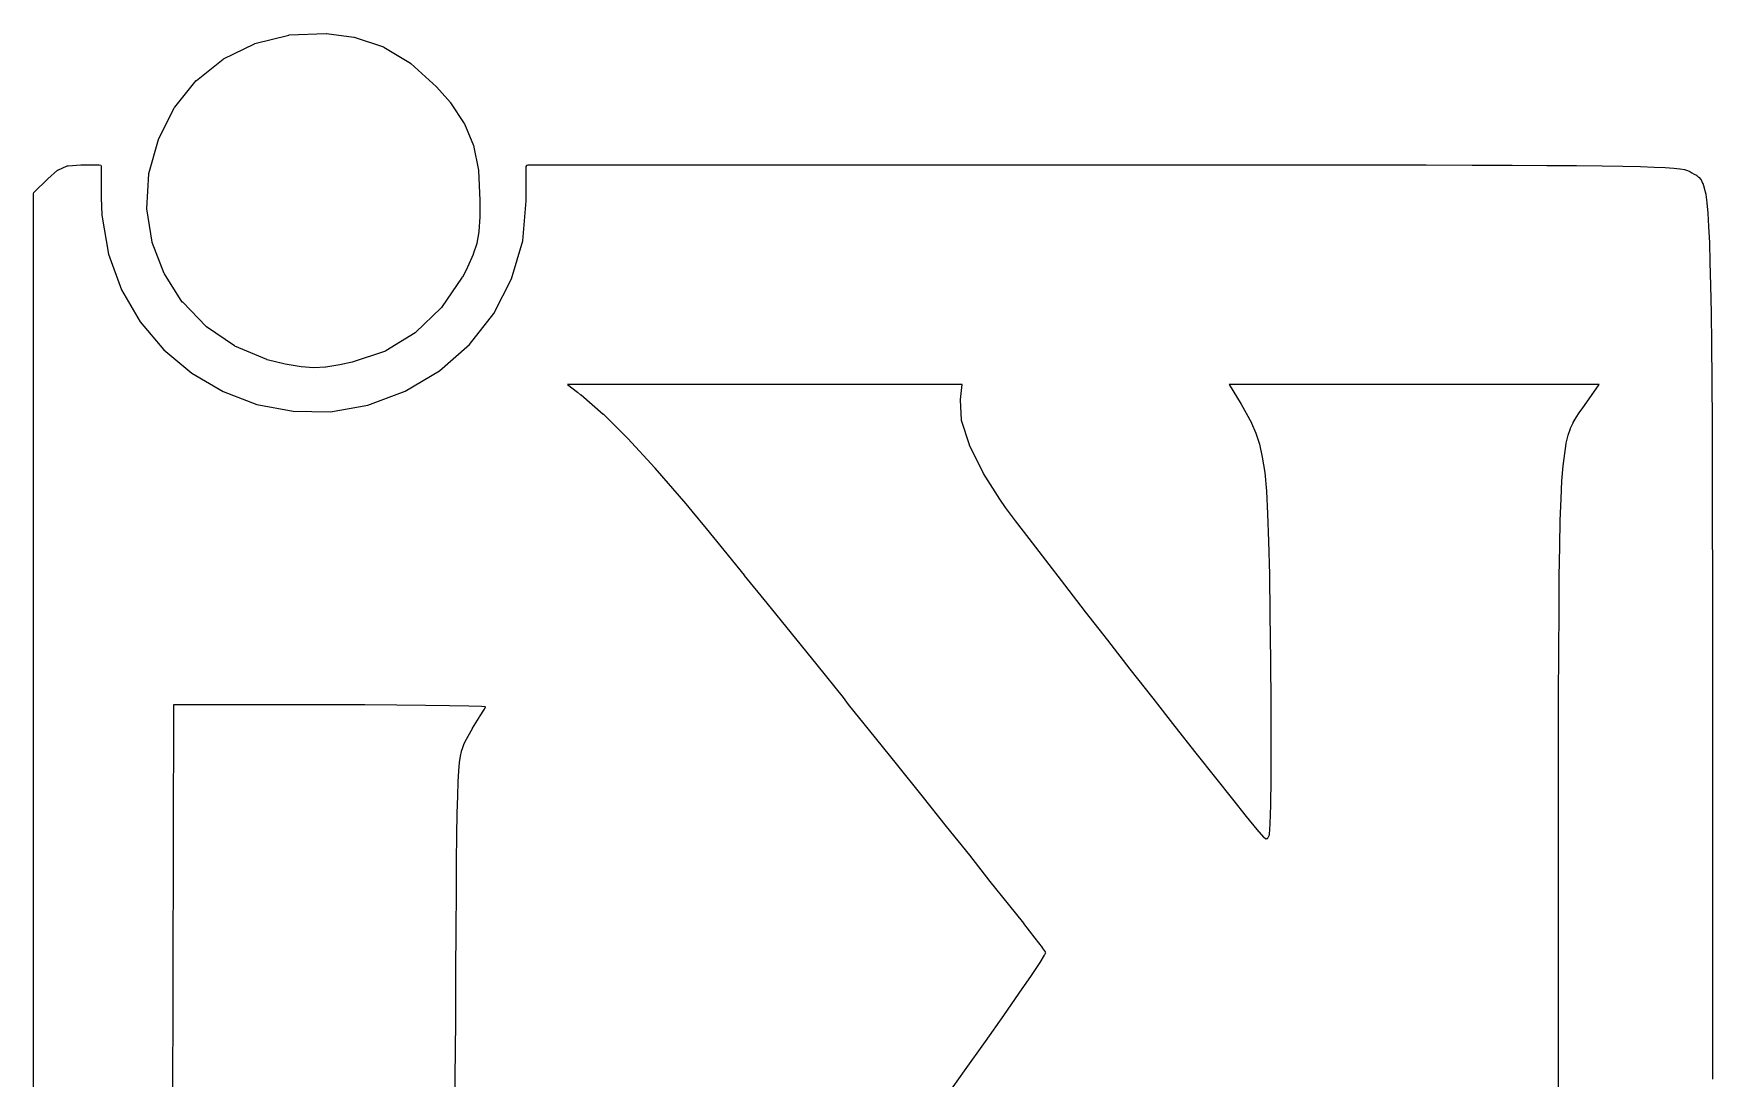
# Model space of a CAD drawing. Extents: x 68 to 230, y -98 to -51.
# Drawn here: x 115.553 to 120.282, y -94.963 to -92.018 of the extents above; entities that cross this region are included whole.
import ezdxf

# ---------------------------------------------------------------- set-up
doc = ezdxf.new("R2010")
doc.units = 0
doc.layers.add('BLACK', color=7, linetype='CONTINUOUS')

msp = doc.modelspace()

# ---------------------------------------------------------------- linework, layer by layer
at = {"layer": 'BLACK', "linetype": 'CONTINUOUS'}
for p, q in [((116.176, -92.046), (116.272, -92.0217)), ((116.272, -92.0218), (116.273, -92.0216)), ((116.272, -92.0217), (116.272, -92.0218)), ((116.273, -92.0216), (116.377, -92.0176)), ((116.377, -92.0177), (116.378, -92.0176)), ((116.377, -92.0176), (116.377, -92.0177)), ((116.378, -92.0176), (116.455, -92.0279)), ((116.088, -92.0892), (116.175, -92.0463)), ((116.175, -92.0463), (116.176, -92.046)), ((116.175, -92.0463), (116.175, -92.0463)), ((116.455, -92.0279), (116.456, -92.0281)), ((116.456, -92.0281), (116.456, -92.0281)), ((116.456, -92.0281), (116.539, -92.0553)), ((116.539, -92.0553), (116.539, -92.0557)), ((116.539, -92.0557), (116.54, -92.0558)), ((116.54, -92.0558), (116.615, -92.1012)), ((116.012, -92.1495), (116.087, -92.0897)), ((116.087, -92.0897), (116.088, -92.0896)), ((116.088, -92.0896), (116.088, -92.0892)), ((116.615, -92.1012), (116.615, -92.1016)), ((116.615, -92.1016), (116.616, -92.1018)), ((116.616, -92.1018), (116.688, -92.1676)), ((115.951, -92.2253), (116.011, -92.1503)), ((116.011, -92.1503), (116.012, -92.15)), ((116.012, -92.15), (116.012, -92.1495)), ((116.688, -92.1676), (116.688, -92.1679)), ((116.688, -92.1679), (116.688, -92.168)), ((116.688, -92.168), (116.727, -92.2123)), ((116.727, -92.2123), (116.727, -92.2126)), ((116.727, -92.2126), (116.727, -92.2128)), ((116.727, -92.2128), (116.766, -92.2712)), ((115.905, -92.315), (115.95, -92.2262)), ((115.95, -92.2259), (115.951, -92.2253)), ((115.95, -92.2262), (115.95, -92.2259)), ((116.766, -92.2712), (116.767, -92.2717)), ((116.767, -92.2717), (116.767, -92.272)), ((116.767, -92.272), (116.792, -92.3327)), ((115.878, -92.4122), (115.905, -92.3159)), ((115.905, -92.3155), (115.905, -92.315)), ((115.905, -92.3159), (115.905, -92.3155)), ((116.792, -92.3327), (116.792, -92.3332)), ((116.792, -92.3332), (116.792, -92.3336)), ((116.792, -92.3336), (116.806, -92.4029)), ((115.593, -92.4269), (115.62, -92.4031)), ((115.62, -92.4031), (115.621, -92.4029)), ((115.621, -92.4023), (115.648, -92.3905)), ((115.621, -92.4029), (115.621, -92.4023)), ((115.648, -92.3905), (115.649, -92.3905)), ((115.649, -92.3905), (115.65, -92.3901)), ((115.65, -92.3901), (115.686, -92.3873)), ((115.686, -92.3873), (115.686, -92.3873)), ((115.686, -92.3873), (115.687, -92.3873)), ((115.687, -92.3873), (115.738, -92.3873)), ((115.738, -92.3873), (115.742, -92.3887)), ((115.742, -92.3887), (115.743, -92.3923)), ((115.743, -92.3923), (115.743, -92.4801)), ((116.806, -92.4029), (116.806, -92.4033)), ((116.806, -92.4033), (116.806, -92.4036)), ((116.806, -92.4036), (116.81, -92.488)), ((116.941, -92.3923), (116.943, -92.3887)), ((116.941, -92.4888), (116.941, -92.3923)), ((116.943, -92.3887), (116.946, -92.3873)), ((116.946, -92.3873), (118.567, -92.3873)), ((118.567, -92.3873), (118.778, -92.3873)), ((118.778, -92.3873), (118.982, -92.3873)), ((118.778, -92.3873), (118.778, -92.3873)), ((118.982, -92.3873), (118.982, -92.3873)), ((118.982, -92.3873), (119.166, -92.3874)), ((119.166, -92.3874), (119.166, -92.3874)), ((119.166, -92.3874), (119.33, -92.3876)), ((119.33, -92.3876), (119.33, -92.3876)), ((119.33, -92.3876), (119.33, -92.3876)), ((119.33, -92.3876), (119.476, -92.3878)), ((119.476, -92.3878), (119.476, -92.3878)), ((119.476, -92.3878), (119.476, -92.3878)), ((119.476, -92.3878), (119.605, -92.3882)), ((119.605, -92.3882), (119.605, -92.3882)), ((119.605, -92.3882), (119.605, -92.3882)), ((119.605, -92.3882), (119.718, -92.3886)), ((119.718, -92.3886), (119.718, -92.3886)), ((119.718, -92.3886), (119.718, -92.3886)), ((119.718, -92.3886), (119.816, -92.3891)), ((119.816, -92.3891), (119.816, -92.3891)), ((119.816, -92.3891), (119.816, -92.3891)), ((119.816, -92.3891), (119.899, -92.3898)), ((119.899, -92.3898), (119.899, -92.3898)), ((119.899, -92.3898), (119.899, -92.3898)), ((119.899, -92.3898), (119.971, -92.3906)), ((119.971, -92.3906), (119.971, -92.3906)), ((119.971, -92.3906), (119.971, -92.3906)), ((119.971, -92.3906), (120.03, -92.3915)), ((120.03, -92.3915), (120.03, -92.3915)), ((120.03, -92.3915), (120.03, -92.3915)), ((120.03, -92.3915), (120.079, -92.3926)), ((120.079, -92.3926), (120.079, -92.3926)), ((120.079, -92.3926), (120.079, -92.3926)), ((120.079, -92.3926), (120.118, -92.3939)), ((120.118, -92.3939), (120.118, -92.3939)), ((120.118, -92.3939), (120.118, -92.3939)), ((120.118, -92.3939), (120.149, -92.3954)), ((120.149, -92.3954), (120.149, -92.3954)), ((120.149, -92.3954), (120.149, -92.3954)), ((120.149, -92.3954), (120.173, -92.397)), ((120.173, -92.397), (120.173, -92.3971)), ((120.173, -92.3971), (120.173, -92.397)), ((120.173, -92.397), (120.19, -92.3989)), ((120.19, -92.3989), (120.191, -92.399)), ((120.191, -92.399), (120.191, -92.3989)), ((120.191, -92.3989), (120.203, -92.401)), ((120.203, -92.401), (120.203, -92.4012)), ((120.203, -92.4012), (120.203, -92.4012)), ((120.203, -92.4012), (120.212, -92.4035)), ((120.212, -92.4035), (120.212, -92.4038)), ((120.212, -92.4038), (120.212, -92.4038)), ((120.212, -92.4038), (120.218, -92.4064)), ((115.554, -92.4655), (115.593, -92.4271)), ((115.593, -92.427), (115.593, -92.4269)), ((115.593, -92.4271), (115.593, -92.427)), ((115.872, -92.5105), (115.878, -92.4132)), ((115.878, -92.4127), (115.878, -92.4122)), ((115.878, -92.4132), (115.878, -92.4127)), ((120.218, -92.4064), (120.218, -92.4065)), ((120.218, -92.4065), (120.218, -92.4066)), ((120.218, -92.4066), (120.224, -92.4101)), ((120.224, -92.4101), (120.231, -92.4135)), ((120.231, -92.4135), (120.231, -92.4136)), ((120.231, -92.4136), (120.231, -92.4136)), ((120.231, -92.4136), (120.237, -92.4171)), ((120.237, -92.4171), (120.237, -92.4174)), ((120.237, -92.4174), (120.238, -92.4176)), ((120.238, -92.4176), (120.243, -92.422)), ((120.243, -92.422), (120.243, -92.4225)), ((120.243, -92.4225), (120.244, -92.4228)), ((120.244, -92.4228), (120.249, -92.4291)), ((120.249, -92.4291), (120.249, -92.4296)), ((120.249, -92.4296), (120.25, -92.4299)), ((120.25, -92.4299), (120.254, -92.439)), ((120.254, -92.439), (120.254, -92.4394)), ((120.254, -92.4394), (120.255, -92.4398)), ((120.255, -92.4398), (120.259, -92.4526)), ((115.553, -92.469), (115.554, -92.4655)), ((115.553, -94.6606), (115.553, -92.469)), ((115.553, -92.469), (115.553, -92.469)), ((115.743, -92.4801), (115.745, -92.5296)), ((116.81, -92.488), (116.81, -92.4881)), ((116.81, -92.4881), (116.81, -92.4883)), ((116.81, -92.4883), (116.81, -92.5343)), ((116.931, -92.602), (116.941, -92.4888)), ((120.259, -92.4526), (120.259, -92.4529)), ((120.259, -92.4529), (120.259, -92.4531)), ((120.259, -92.4531), (120.263, -92.4706)), ((120.263, -92.4706), (120.263, -92.4708)), ((120.263, -92.4708), (120.263, -92.471)), ((120.263, -92.471), (120.266, -92.4941)), ((120.266, -92.4941), (120.266, -92.4942)), ((120.266, -92.4942), (120.266, -92.4943)), ((120.266, -92.4943), (120.269, -92.5241)), ((115.745, -92.5296), (115.764, -92.6392)), ((115.872, -92.511), (115.872, -92.5105)), ((115.872, -92.5116), (115.872, -92.511)), ((115.887, -92.6054), (115.872, -92.5116)), ((116.81, -92.5346), (116.807, -92.5757)), ((116.81, -92.5343), (116.81, -92.5345)), ((116.81, -92.5345), (116.81, -92.5346)), ((120.269, -92.5241), (120.269, -92.5241)), ((120.269, -92.5241), (120.269, -92.5242)), ((120.269, -92.5242), (120.271, -92.5614)), ((116.807, -92.5763), (116.802, -92.6084)), ((116.807, -92.5757), (116.807, -92.576)), ((116.807, -92.576), (116.807, -92.5763)), ((120.271, -92.5614), (120.271, -92.5615)), ((120.271, -92.5615), (120.271, -92.5615)), ((120.271, -92.5615), (120.274, -92.6072)), ((115.764, -92.6392), (115.801, -92.7399)), ((115.887, -92.6059), (115.887, -92.6054)), ((115.887, -92.6064), (115.887, -92.6059)), ((115.921, -92.6943), (115.887, -92.6064)), ((116.791, -92.6402), (116.775, -92.6765)), ((116.802, -92.6092), (116.791, -92.6397)), ((116.791, -92.6397), (116.791, -92.6399)), ((116.791, -92.6399), (116.791, -92.6402)), ((116.802, -92.6084), (116.802, -92.6088)), ((116.802, -92.6088), (116.802, -92.6092)), ((116.899, -92.7087), (116.931, -92.602)), ((120.274, -92.6072), (120.274, -92.6072)), ((120.274, -92.6072), (120.274, -92.6073)), ((120.274, -92.6073), (120.275, -92.6624)), ((116.775, -92.6768), (116.761, -92.704)), ((116.775, -92.6765), (116.775, -92.6766)), ((116.775, -92.6766), (116.775, -92.6768)), ((120.275, -92.6624), (120.275, -92.6624)), ((120.275, -92.6624), (120.275, -92.6624)), ((120.275, -92.6624), (120.277, -92.7278)), ((115.922, -92.6947), (115.921, -92.6943)), ((115.922, -92.6952), (115.922, -92.6947)), ((115.972, -92.7745), (115.922, -92.6952)), ((116.76, -92.7045), (116.702, -92.7902)), ((116.761, -92.704), (116.76, -92.7042)), ((116.76, -92.7042), (116.76, -92.7045)), ((116.849, -92.8069), (116.899, -92.7087)), ((120.277, -92.7278), (120.277, -92.7278)), ((120.277, -92.7278), (120.277, -92.7279)), ((120.277, -92.7279), (120.278, -92.8046)), ((115.801, -92.7399), (115.853, -92.8303)), ((115.973, -92.7748), (115.972, -92.7745)), ((115.973, -92.7752), (115.973, -92.7748)), ((116.039, -92.8433), (115.973, -92.7752)), ((116.701, -92.791), (116.629, -92.8602)), ((116.702, -92.7902), (116.701, -92.7905)), ((116.701, -92.7905), (116.701, -92.791)), ((116.781, -92.8942), (116.849, -92.8069)), ((120.278, -92.8046), (120.278, -92.8046)), ((120.278, -92.8046), (120.278, -92.8046)), ((120.278, -92.8046), (120.279, -92.8935)), ((115.853, -92.8303), (115.92, -92.9091)), ((116.039, -92.8435), (116.039, -92.8433)), ((116.04, -92.844), (116.039, -92.8435)), ((116.119, -92.8982), (116.04, -92.844)), ((116.628, -92.8609), (116.545, -92.912)), ((116.629, -92.8604), (116.628, -92.8609)), ((116.629, -92.8602), (116.629, -92.8604)), ((115.92, -92.9091), (115.999, -92.9751)), ((116.119, -92.8983), (116.119, -92.8982)), ((116.12, -92.8987), (116.119, -92.8983)), ((116.21, -92.9366), (116.12, -92.8987)), ((116.544, -92.9125), (116.45, -92.944)), ((116.545, -92.912), (116.544, -92.9121)), ((116.544, -92.9121), (116.544, -92.9125)), ((116.696, -92.9685), (116.781, -92.8942)), ((120.279, -92.8935), (120.279, -92.8935)), ((120.279, -92.8935), (120.279, -92.8935)), ((120.279, -92.8935), (120.28, -92.9956)), ((116.211, -92.9369), (116.21, -92.9366)), ((116.21, -92.9366), (116.21, -92.9366)), ((116.262, -92.9493), (116.211, -92.9369)), ((116.262, -92.9494), (116.262, -92.9493)), ((116.262, -92.9493), (116.262, -92.9493)), ((116.307, -92.9569), (116.262, -92.9494)), ((116.307, -92.9569), (116.307, -92.9568)), ((116.307, -92.9568), (116.307, -92.9569)), ((116.342, -92.9599), (116.307, -92.9569)), ((116.375, -92.9581), (116.342, -92.9599)), ((116.342, -92.9599), (116.342, -92.9598)), ((116.342, -92.9598), (116.342, -92.9599)), ((116.376, -92.958), (116.375, -92.9581)), ((116.416, -92.9512), (116.376, -92.958)), ((116.376, -92.958), (116.376, -92.958)), ((116.45, -92.9441), (116.416, -92.9511)), ((116.416, -92.9511), (116.416, -92.9511)), ((116.416, -92.9511), (116.416, -92.9512)), ((116.45, -92.944), (116.45, -92.944)), ((116.45, -92.944), (116.45, -92.9441)), ((116.6, -93.0259), (116.696, -92.9685)), ((115.999, -92.9751), (116.087, -93.0269)), ((118.169, -93.0069), (117.057, -93.0071)), ((117.057, -93.0071), (117.085, -93.0288)), ((118.164, -93.0493), (118.169, -93.0069)), ((119.963, -93.0069), (118.921, -93.0069)), ((118.921, -93.0069), (118.955, -93.0624)), ((119.928, -93.0568), (119.963, -93.0069)), ((120.28, -92.9956), (120.28, -92.9956)), ((120.28, -92.9956), (120.28, -92.9956)), ((120.28, -92.9956), (120.28, -93.0018)), ((120.28, -93.0018), (120.281, -93.1118)), ((116.087, -93.0269), (116.182, -93.0631)), ((116.182, -93.0631), (116.284, -93.0824)), ((116.389, -93.0836), (116.495, -93.0652)), ((116.495, -93.0652), (116.6, -93.0259)), ((117.085, -93.0288), (117.085, -93.0288)), ((117.085, -93.0288), (117.085, -93.0288)), ((117.085, -93.0288), (117.094, -93.0362)), ((117.094, -93.0362), (117.094, -93.0363)), ((117.094, -93.0363), (117.095, -93.0363)), ((117.095, -93.0363), (117.157, -93.0907)), ((118.164, -93.0497), (118.164, -93.0493)), ((118.164, -93.0501), (118.164, -93.0497)), ((118.167, -93.1075), (118.164, -93.0501)), ((118.955, -93.0624), (118.955, -93.0624)), ((118.955, -93.0624), (118.955, -93.0624)), ((118.955, -93.0624), (118.969, -93.0875)), ((119.917, -93.0726), (119.928, -93.0568)), ((116.284, -93.0824), (116.389, -93.0836)), ((117.157, -93.0907), (117.158, -93.0908)), ((117.158, -93.0908), (117.158, -93.0909)), ((117.158, -93.0909), (117.227, -93.1587)), ((118.167, -93.1081), (118.167, -93.1075)), ((118.167, -93.1087), (118.167, -93.1081)), ((118.189, -93.177), (118.167, -93.1087)), ((118.969, -93.0875), (118.969, -93.0876)), ((118.969, -93.0876), (118.969, -93.0877)), ((118.969, -93.0877), (118.984, -93.1153)), ((119.89, -93.1142), (119.898, -93.1003)), ((119.898, -93.1), (119.907, -93.0866)), ((119.898, -93.1002), (119.898, -93.1)), ((119.898, -93.1003), (119.898, -93.1002)), ((119.907, -93.0865), (119.917, -93.0726)), ((119.907, -93.0866), (119.907, -93.0865)), ((119.907, -93.0866), (119.907, -93.0866)), ((120.281, -93.1118), (120.281, -93.1118)), ((120.281, -93.1118), (120.281, -93.1118)), ((120.281, -93.1118), (120.281, -93.243)), ((117.227, -93.1587), (117.227, -93.1588)), ((117.227, -93.1588), (117.227, -93.1589)), ((117.227, -93.1589), (117.303, -93.2421)), ((118.984, -93.1153), (118.984, -93.1155)), ((118.984, -93.1155), (118.984, -93.1156)), ((118.984, -93.1156), (118.996, -93.1437)), ((118.996, -93.1437), (118.996, -93.144)), ((118.996, -93.144), (118.996, -93.1442)), ((118.996, -93.1442), (119.006, -93.175)), ((119.87, -93.1725), (119.876, -93.1498)), ((119.876, -93.1494), (119.882, -93.1308)), ((119.876, -93.1496), (119.876, -93.1494)), ((119.876, -93.1498), (119.876, -93.1496)), ((119.882, -93.1303), (119.89, -93.1146)), ((119.882, -93.1306), (119.882, -93.1303)), ((119.882, -93.1308), (119.882, -93.1306)), ((119.89, -93.1144), (119.89, -93.1142)), ((119.89, -93.1146), (119.89, -93.1144)), ((118.189, -93.1773), (118.189, -93.177)), ((118.189, -93.1777), (118.189, -93.1773)), ((118.229, -93.2575), (118.189, -93.1777)), ((119.006, -93.175), (119.006, -93.1753)), ((119.006, -93.1753), (119.006, -93.1755)), ((119.006, -93.1755), (119.014, -93.2113)), ((119.862, -93.2357), (119.866, -93.2012)), ((119.866, -93.2009), (119.87, -93.1729)), ((119.866, -93.201), (119.866, -93.2009)), ((119.866, -93.2012), (119.866, -93.201)), ((119.87, -93.1727), (119.87, -93.1725)), ((119.87, -93.1729), (119.87, -93.1727)), ((117.303, -93.2421), (117.303, -93.2422)), ((117.303, -93.2422), (117.303, -93.2423)), ((117.303, -93.2423), (117.39, -93.3429)), ((119.014, -93.2113), (119.014, -93.2115)), ((119.014, -93.2115), (119.014, -93.2116)), ((119.014, -93.2116), (119.021, -93.2546)), ((119.021, -93.2546), (119.021, -93.2547)), ((119.021, -93.2547), (119.021, -93.2548)), ((119.021, -93.2548), (119.026, -93.3071)), ((119.858, -93.2781), (119.862, -93.2359)), ((119.862, -93.2358), (119.862, -93.2357)), ((119.862, -93.2359), (119.862, -93.2358)), ((120.281, -93.243), (120.281, -93.243)), ((120.281, -93.243), (120.281, -93.243)), ((120.281, -93.243), (120.281, -93.3902)), ((118.229, -93.2576), (118.229, -93.2575)), ((118.229, -93.2579), (118.229, -93.2576)), ((118.275, -93.3301), (118.229, -93.2579)), ((119.856, -93.3293), (119.858, -93.2782)), ((119.858, -93.2782), (119.858, -93.2781)), ((119.858, -93.2782), (119.858, -93.2782)), ((117.39, -93.3429), (117.39, -93.343)), ((117.39, -93.343), (117.39, -93.343)), ((117.39, -93.343), (117.407, -93.3637)), ((118.275, -93.3302), (118.275, -93.3301)), ((118.275, -93.3304), (118.275, -93.3302)), ((118.291, -93.3531), (118.275, -93.3304)), ((119.026, -93.3071), (119.026, -93.3072)), ((119.026, -93.3072), (119.026, -93.3073)), ((119.026, -93.3073), (119.029, -93.3711)), ((119.853, -93.3906), (119.856, -93.3294)), ((119.856, -93.3294), (119.856, -93.3293)), ((119.856, -93.3294), (119.856, -93.3294)), ((117.407, -93.3637), (117.407, -93.3637)), ((117.407, -93.3637), (117.407, -93.3637)), ((117.407, -93.3637), (117.448, -93.4132)), ((118.319, -93.3907), (118.291, -93.3531)), ((118.291, -93.3531), (118.291, -93.3531)), ((118.291, -93.3531), (118.291, -93.3531)), ((118.357, -93.441), (118.319, -93.3907)), ((118.319, -93.3907), (118.319, -93.3907)), ((118.319, -93.3907), (118.319, -93.3907)), ((119.029, -93.3711), (119.029, -93.3712)), ((119.029, -93.3712), (119.029, -93.3712)), ((119.029, -93.3712), (119.032, -93.4489)), ((119.852, -93.463), (119.853, -93.3906)), ((119.853, -93.3906), (119.853, -93.3906)), ((119.853, -93.3906), (119.853, -93.3906)), ((120.281, -93.3902), (120.281, -93.3902)), ((120.281, -93.3902), (120.281, -93.3902)), ((120.281, -93.3902), (120.282, -93.5543)), ((117.448, -93.4132), (117.448, -93.4132)), ((117.448, -93.4132), (117.448, -93.4132)), ((117.448, -93.4132), (117.497, -93.4742)), ((118.357, -93.4411), (118.357, -93.441)), ((118.404, -93.502), (118.357, -93.4411)), ((118.357, -93.4411), (118.357, -93.4411)), ((117.497, -93.4742), (117.497, -93.4742)), ((117.497, -93.4742), (117.497, -93.4742)), ((117.497, -93.4742), (117.555, -93.5447)), ((119.032, -93.4489), (119.032, -93.4489)), ((119.032, -93.4489), (119.032, -93.4489)), ((119.032, -93.4489), (119.034, -93.5425)), ((119.85, -93.5479), (119.852, -93.4631)), ((119.852, -93.4631), (119.852, -93.463)), ((119.852, -93.463), (119.852, -93.463)), ((118.458, -93.5715), (118.404, -93.502)), ((118.404, -93.502), (118.404, -93.502)), ((118.404, -93.502), (118.404, -93.502)), ((117.555, -93.5447), (117.555, -93.5447)), ((117.555, -93.5447), (117.555, -93.5448)), ((117.555, -93.5448), (117.618, -93.6233)), ((118.516, -93.6473), (118.458, -93.5715)), ((118.458, -93.5715), (118.458, -93.5715)), ((118.458, -93.5715), (118.458, -93.5715)), ((119.034, -93.5425), (119.034, -93.5425)), ((119.034, -93.5425), (119.034, -93.5425)), ((119.034, -93.5425), (119.035, -93.6543)), ((119.85, -93.6464), (119.85, -93.5479)), ((119.85, -93.5479), (119.85, -93.5479)), ((119.85, -93.5479), (119.85, -93.5479)), ((120.282, -93.5543), (120.282, -93.5543)), ((120.282, -93.5543), (120.282, -93.5543)), ((120.282, -93.5543), (120.282, -93.7363)), ((117.618, -93.6233), (117.618, -93.6233)), ((117.618, -93.6233), (117.618, -93.6233)), ((117.618, -93.6233), (117.687, -93.7081)), ((118.579, -93.7272), (118.516, -93.6473)), ((118.516, -93.6473), (118.516, -93.6473)), ((118.516, -93.6473), (118.516, -93.6473)), ((119.035, -93.6543), (119.035, -93.6543)), ((119.035, -93.6543), (119.035, -93.6543)), ((119.035, -93.6543), (119.037, -93.7864)), ((119.849, -93.7596), (119.85, -93.6464)), ((119.85, -93.6464), (119.85, -93.6464)), ((119.85, -93.6464), (119.85, -93.6464)), ((117.687, -93.7081), (117.687, -93.7081)), ((117.687, -93.7081), (117.687, -93.7081)), ((117.687, -93.7081), (117.759, -93.7974)), ((118.579, -93.7273), (118.579, -93.7272)), ((118.579, -93.7272), (118.579, -93.7272)), ((118.642, -93.8093), (118.579, -93.7273)), ((119.848, -93.8889), (119.849, -93.7597)), ((119.849, -93.7597), (119.849, -93.7596)), ((119.849, -93.7597), (119.849, -93.7597)), ((120.282, -93.7363), (120.282, -93.7364)), ((120.282, -93.7364), (120.282, -93.9372)), ((117.759, -93.7974), (117.759, -93.7974)), ((117.759, -93.7974), (117.759, -93.7974)), ((117.759, -93.7974), (117.833, -93.8896)), ((118.707, -93.8913), (118.642, -93.8093)), ((118.642, -93.8093), (118.642, -93.8093)), ((118.642, -93.8093), (118.642, -93.8093)), ((119.037, -93.7864), (119.037, -93.7864)), ((119.037, -93.7864), (119.037, -93.7864)), ((119.037, -93.7864), (119.038, -93.9064)), ((115.947, -93.91), (115.944, -95.0819)), ((116.388, -93.91), (115.947, -93.91)), ((116.486, -93.9101), (116.388, -93.91)), ((116.576, -93.9106), (116.486, -93.9101)), ((116.657, -93.9113), (116.576, -93.9106)), ((116.725, -93.9123), (116.657, -93.9113)), ((116.657, -93.9113), (116.657, -93.9113)), ((116.779, -93.9135), (116.725, -93.9123)), ((116.725, -93.9123), (116.725, -93.9123)), ((116.815, -93.9148), (116.779, -93.9135)), ((116.826, -93.9157), (116.815, -93.9148)), ((116.823, -93.9223), (116.826, -93.9157)), ((117.833, -93.8896), (117.833, -93.8896)), ((117.833, -93.8896), (117.833, -93.8896)), ((117.833, -93.8896), (117.848, -93.9086)), ((117.848, -93.9086), (117.908, -93.9829)), ((118.769, -93.971), (118.707, -93.8913)), ((118.707, -93.8913), (118.707, -93.8913)), ((118.707, -93.8913), (118.707, -93.8913)), ((119.038, -93.9064), (119.038, -93.9064)), ((119.038, -93.9064), (119.038, -93.9064)), ((119.038, -93.9064), (119.038, -94.023)), ((119.848, -94.0353), (119.848, -93.8889)), ((119.848, -93.8889), (119.848, -93.8889)), ((119.848, -93.8889), (119.848, -93.8889)), ((116.789, -93.9759), (116.808, -93.9457)), ((116.808, -93.9455), (116.809, -93.9441)), ((116.808, -93.9457), (116.808, -93.9455)), ((116.808, -93.9457), (116.808, -93.9457)), ((116.809, -93.9441), (116.823, -93.9223)), ((120.282, -93.9372), (120.282, -93.9372)), ((120.282, -93.9372), (120.282, -94.1577)), ((116.769, -94.013), (116.789, -93.9762)), ((116.789, -93.9761), (116.789, -93.9759)), ((116.789, -93.9762), (116.789, -93.9761)), ((117.908, -93.9829), (117.908, -93.9829)), ((117.908, -93.9829), (117.908, -93.9829)), ((117.908, -93.9829), (117.983, -94.0757)), ((118.828, -94.0464), (118.769, -93.971)), ((118.769, -93.971), (118.769, -93.971)), ((118.769, -93.971), (118.769, -93.971)), ((116.753, -94.0723), (116.756, -94.0546)), ((116.756, -94.0542), (116.758, -94.041)), ((116.756, -94.0544), (116.756, -94.0542)), ((116.756, -94.0546), (116.756, -94.0544)), ((116.758, -94.0406), (116.762, -94.0305)), ((116.758, -94.0408), (116.758, -94.0406)), ((116.758, -94.041), (116.758, -94.0408)), ((116.762, -94.03), (116.765, -94.0216)), ((116.762, -94.0303), (116.762, -94.03)), ((116.762, -94.0305), (116.762, -94.0303)), ((116.765, -94.0213), (116.769, -94.0132)), ((116.765, -94.0215), (116.765, -94.0213)), ((116.765, -94.0216), (116.765, -94.0215)), ((116.769, -94.0131), (116.769, -94.013)), ((116.769, -94.0132), (116.769, -94.0131)), ((118.883, -94.1153), (118.828, -94.0464)), ((118.828, -94.0464), (118.828, -94.0464)), ((118.828, -94.0464), (118.828, -94.0464)), ((119.038, -94.023), (119.038, -94.0231)), ((119.038, -94.0231), (119.038, -94.0231)), ((119.038, -94.0231), (119.038, -94.1185)), ((119.848, -94.0353), (119.848, -94.0353)), ((119.848, -94.0353), (119.848, -94.0353)), ((119.848, -94.2001), (119.848, -94.0353)), ((116.749, -94.127), (116.751, -94.0962)), ((116.751, -94.096), (116.753, -94.0725)), ((116.751, -94.0961), (116.751, -94.096)), ((116.751, -94.0962), (116.751, -94.0961)), ((116.753, -94.0724), (116.753, -94.0723)), ((116.753, -94.0725), (116.753, -94.0724)), ((117.983, -94.0757), (117.983, -94.0757)), ((117.983, -94.0757), (117.983, -94.0757)), ((117.983, -94.0757), (118.055, -94.1663)), ((116.748, -94.1666), (116.749, -94.1271)), ((116.749, -94.1271), (116.749, -94.127)), ((116.749, -94.1271), (116.749, -94.1271)), ((118.931, -94.1756), (118.883, -94.1153)), ((118.883, -94.1153), (118.883, -94.1153)), ((118.883, -94.1153), (118.883, -94.1153)), ((119.038, -94.1186), (119.037, -94.1926)), ((119.038, -94.1185), (119.038, -94.1186)), ((119.038, -94.1186), (119.038, -94.1186)), ((116.746, -94.2161), (116.748, -94.1666)), ((116.748, -94.1666), (116.748, -94.1666)), ((116.748, -94.1666), (116.748, -94.1666)), ((118.055, -94.1663), (118.055, -94.1663)), ((118.055, -94.1663), (118.055, -94.1663)), ((118.055, -94.1663), (118.124, -94.2529)), ((118.97, -94.225), (118.931, -94.1756)), ((118.931, -94.1756), (118.931, -94.1756)), ((118.931, -94.1756), (118.931, -94.1756)), ((119.037, -94.1927), (119.035, -94.245)), ((119.037, -94.1926), (119.037, -94.1927)), ((119.037, -94.1927), (119.037, -94.1927)), ((119.848, -94.3844), (119.848, -94.2001)), ((119.848, -94.2001), (119.848, -94.2001)), ((120.282, -94.1577), (120.282, -94.1577)), ((120.282, -94.1577), (120.282, -94.399)), ((116.745, -94.2771), (116.746, -94.2162)), ((116.746, -94.2162), (116.746, -94.2161)), ((116.746, -94.2162), (116.746, -94.2162)), ((119, -94.2616), (118.97, -94.225)), ((118.97, -94.225), (118.97, -94.225)), ((118.97, -94.225), (118.97, -94.225)), ((119.035, -94.2452), (119.033, -94.2755)), ((119.035, -94.245), (119.035, -94.2451)), ((119.035, -94.2451), (119.035, -94.2452)), ((116.744, -94.3509), (116.745, -94.2772)), ((116.745, -94.2772), (116.745, -94.2771)), ((116.745, -94.2771), (116.745, -94.2771)), ((118.124, -94.2529), (118.124, -94.2529)), ((118.124, -94.2529), (118.124, -94.2529)), ((118.124, -94.2529), (118.189, -94.3338)), ((119.018, -94.2831), (119, -94.2616)), ((119, -94.2616), (119, -94.2616)), ((119, -94.2616), (119, -94.2616)), ((119.018, -94.2833), (119.018, -94.2831)), ((119.018, -94.2831), (119.018, -94.2831)), ((119.022, -94.2866), (119.018, -94.2833)), ((119.023, -94.2871), (119.022, -94.2866)), ((119.024, -94.2879), (119.023, -94.2871)), ((119.025, -94.2882), (119.024, -94.2878)), ((119.024, -94.2878), (119.024, -94.2879)), ((119.026, -94.2877), (119.025, -94.2882)), ((119.027, -94.2877), (119.026, -94.2877)), ((119.028, -94.2871), (119.027, -94.2877)), ((119.029, -94.2868), (119.028, -94.2871)), ((119.03, -94.2848), (119.029, -94.2857)), ((119.029, -94.2857), (119.029, -94.2868)), ((119.033, -94.2768), (119.03, -94.2848)), ((119.033, -94.2755), (119.033, -94.2761)), ((119.033, -94.2761), (119.033, -94.2768)), ((118.189, -94.3338), (118.189, -94.3338)), ((118.189, -94.3338), (118.189, -94.3338)), ((118.189, -94.3338), (118.247, -94.4074)), ((116.744, -94.351), (116.744, -94.3509)), ((116.744, -94.439), (116.744, -94.351)), ((116.744, -94.351), (116.744, -94.351)), ((119.848, -94.5895), (119.848, -94.3844)), ((119.848, -94.3844), (119.848, -94.3844)), ((118.247, -94.4074), (118.247, -94.4074)), ((118.247, -94.4074), (118.247, -94.4074)), ((118.247, -94.4074), (118.298, -94.4719)), ((120.282, -94.399), (120.282, -94.399)), ((120.282, -94.399), (120.282, -94.6619)), ((116.743, -94.5426), (116.744, -94.439)), ((116.744, -94.439), (116.744, -94.439)), ((116.744, -94.439), (116.744, -94.439)), ((118.298, -94.4719), (118.298, -94.4719)), ((118.298, -94.4719), (118.298, -94.4719)), ((118.298, -94.4719), (118.341, -94.5257)), ((118.341, -94.5257), (118.341, -94.5257)), ((118.341, -94.5257), (118.341, -94.5258)), ((118.341, -94.5258), (118.373, -94.5671)), ((116.742, -94.6633), (116.743, -94.5426)), ((116.743, -94.5426), (116.743, -94.5426)), ((116.743, -94.5426), (116.743, -94.5426)), ((118.373, -94.5671), (118.373, -94.5671)), ((118.373, -94.5671), (118.373, -94.5671)), ((118.373, -94.5671), (118.394, -94.5943)), ((118.4, -94.6154), (118.387, -94.636)), ((118.394, -94.5943), (118.394, -94.5944)), ((118.394, -94.5944), (118.394, -94.5945)), ((118.394, -94.5945), (118.402, -94.6058)), ((118.401, -94.6147), (118.4, -94.615)), ((118.4, -94.615), (118.4, -94.6154)), ((118.402, -94.6106), (118.401, -94.6147)), ((118.402, -94.6058), (118.402, -94.6064)), ((118.402, -94.6064), (118.403, -94.6068)), ((118.403, -94.6068), (118.402, -94.6082)), ((118.402, -94.6082), (118.403, -94.6095)), ((118.403, -94.6095), (118.402, -94.61)), ((118.402, -94.61), (118.402, -94.6106)), ((119.848, -94.7121), (119.848, -94.5895)), ((119.848, -94.5895), (119.848, -94.5895)), ((115.553, -94.9227), (115.553, -94.6606)), ((116.742, -94.8024), (116.742, -94.6633)), ((116.742, -94.6633), (116.742, -94.6633)), ((116.742, -94.6633), (116.742, -94.6633)), ((118.363, -94.6724), (118.328, -94.7227)), ((118.387, -94.6361), (118.363, -94.6723)), ((118.363, -94.6723), (118.363, -94.6724)), ((118.363, -94.6724), (118.363, -94.6724)), ((118.387, -94.636), (118.387, -94.636)), ((118.387, -94.636), (118.387, -94.6361)), ((120.282, -94.6619), (120.282, -94.704)), ((119.848, -94.9291), (119.848, -94.7121)), ((120.282, -94.704), (120.282, -94.9647)), ((118.328, -94.7227), (118.285, -94.7854)), ((118.328, -94.7227), (118.328, -94.7227)), ((118.328, -94.7227), (118.328, -94.7227)), ((116.741, -94.9612), (116.742, -94.8024)), ((116.742, -94.8024), (116.742, -94.8024)), ((116.742, -94.8024), (116.742, -94.8024)), ((118.285, -94.7854), (118.233, -94.8588)), ((118.285, -94.7854), (118.285, -94.7854)), ((118.285, -94.7854), (118.285, -94.7854)), ((118.233, -94.8588), (118.174, -94.9414)), ((118.233, -94.8588), (118.233, -94.8588)), ((118.233, -94.8588), (118.233, -94.8588)), ((115.553, -95.1632), (115.553, -94.9227)), ((115.553, -94.9227), (115.553, -94.9227)), ((118.174, -94.9414), (118.11, -95.0315)), ((118.174, -94.9414), (118.174, -94.9414)), ((118.174, -94.9414), (118.174, -94.9414)), ((119.848, -95.1246), (119.848, -94.9291)), ((116.741, -95.1401), (116.741, -94.9612)), ((116.741, -94.9612), (116.741, -94.9612))]:
    msp.add_line(p, q, dxfattribs=at)

doc.saveas('drawing.dxf')
